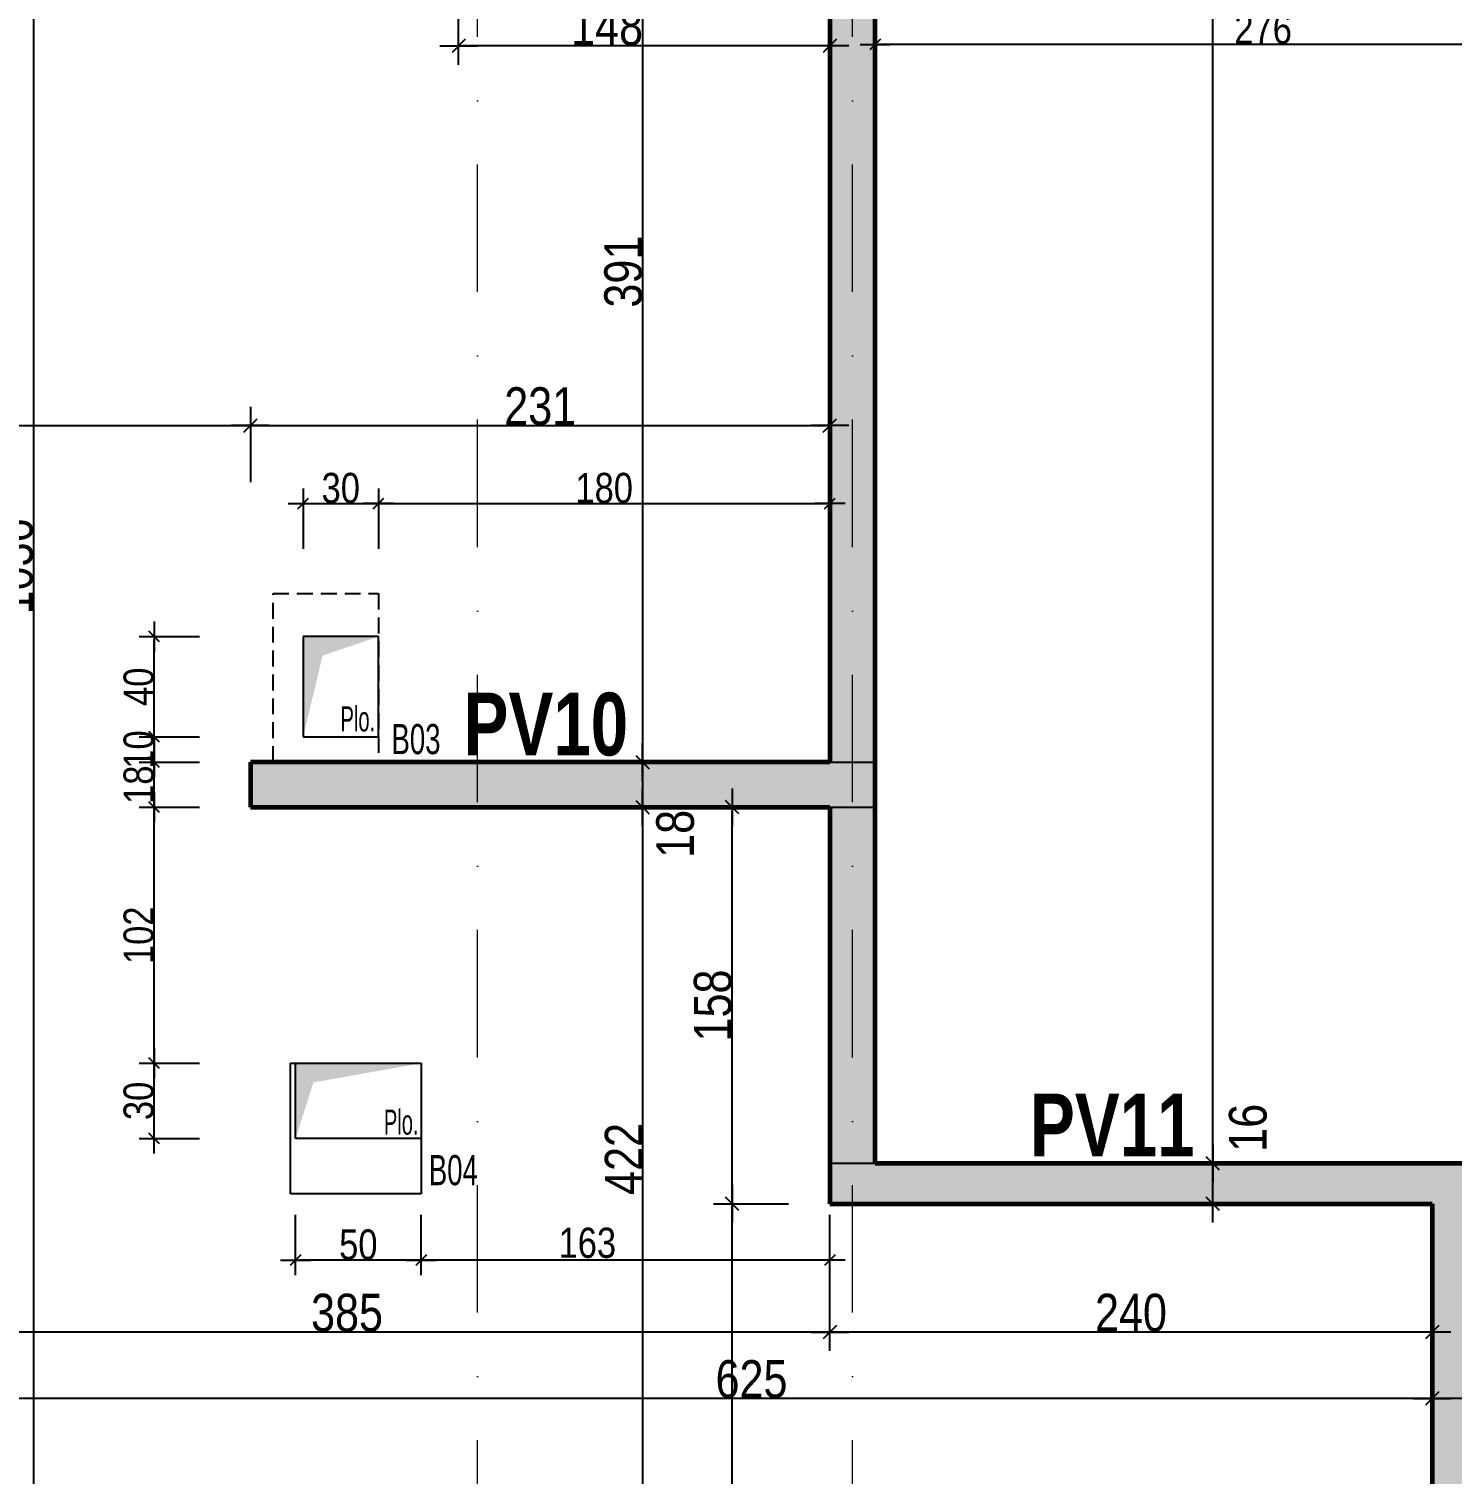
# Model space of a CAD drawing. Header units: millimetres. Extents: x 0 to 26881, y -27198 to -22998.
# Drawn here: x 20369 to 20936, y -26333 to -25757 of the extents above; entities that cross this region are included whole.
import ezdxf
from ezdxf.enums import TextEntityAlignment as Align

# ---------------------------------------------------------------- set-up
doc = ezdxf.new("R2010")
doc.units = ezdxf.units.MM
for name, pattern in [('CACHE', [9.525, 6.35, -3.175]), ('CACHEX2', [19.05, 12.7, -6.35]), ('TIRETPTX2', [50.8, 25.4, -12.7, 0, -12.7])]:
    doc.linetypes.add(name, pattern=pattern)
for name, color, linetype in [('01_cote_gen', 4, 'Continuous'), ('01_murs_sup', 2, 'CACHEX2'), ('01_poch_murs', 253, 'Continuous'), ('01_poch_poteaux', 250, 'Continuous'), ('01_resv', 32, 'Continuous'), ('01_texte', 230, 'Continuous'), ('AA_COTES', 2, 'Continuous')]:
    doc.layers.add(name, color=color, linetype=linetype)
doc.layers.add('01_murs_coup', color=5, linetype='Continuous', lineweight=60)
doc.layers.add('01_tram_axes', color=2, linetype='TIRETPTX2', lineweight=9)
doc.styles.add('impact', font='impact.ttf')
doc.styles.add('STYLE2', font='ARIALN.TTF')
doc.dimstyles.new('JB50', dxfattribs={"dimscale": 0.1, "dimtxt": 150, "dimasz": 15, "dimexe": 0.1, "dimexo": 0.1, "dimgap": 0.09, "dimtad": 1, "dimdec": 1, "dimdsep": 46, "dimtxsty": 'STYLE2', "dimblk1": 'BOND_G', "dimblk2": 'BOND_D', "dimsah": 1, "dimcen": 1.5, "dimdle": 0.01, "dimse1": 1, "dimse2": 1, "dimclrd": 4, "dimclre": 2, "dimclrt": 6, "dimazin": 2, "dimtfac": 2.333333, "dimtdec": 1, "dimtix": 1, "dimtmove": 2, "dimatfit": 3, "dimldrblk": 'BOND_G', "dimfxl": 1, "dimtolj": 1, "dimtzin": 0, "dimarcsym": 0})
doc.dimstyles.new('JB50res', dxfattribs={"dimscale": 0.1, "dimtxt": 120, "dimasz": 12, "dimexe": 0.1, "dimexo": 0.1, "dimgap": 0.09, "dimtad": 1, "dimdec": 1, "dimdsep": 46, "dimtxsty": 'STYLE2', "dimblk1": 'BOND_G', "dimblk2": 'BOND_D', "dimsah": 1, "dimcen": 1.5, "dimdle": 0.01, "dimse1": 1, "dimse2": 1, "dimclrd": 4, "dimclre": 2, "dimclrt": 6, "dimazin": 2, "dimtfac": 2.333333, "dimtdec": 1, "dimtix": 1, "dimtmove": 2, "dimatfit": 3, "dimldrblk": 'BOND_G', "dimfxl": 1, "dimtolj": 1, "dimtzin": 0, "dimarcsym": 0})

# ---------------------------------------------------------------- blocks, each defined once
blk = doc.blocks.new('BOND_G')
at = {"layer": 'AA_COTES', "color": 0}
for p, q in [((0, -5), (0, 15)), ((5, 0), (-5, 0)), ((1.77, 1.77), (-1.77, -1.77))]:
    blk.add_line(p, q, dxfattribs=at)
blk = doc.blocks.new('BOND_D')
at = {"layer": 'AA_COTES', "color": 0}
for p, q in [((0, 5), (0, -15)), ((5, 0), (-5, 0)), ((-1.77, -1.77), (1.77, 1.77))]:
    blk.add_line(p, q, dxfattribs=at)
blk = doc.blocks.new('*D3459')
at = {"layer": '01_cote_gen', "color": 4, "lineweight": -2, "ltscale": 0.1, "transparency": 16777216}
blk.add_line((19941.72, -25915.27), (20455.72, -25915.27), dxfattribs=at)
at = {"layer": 'Defpoints', "color": 0, "ltscale": 0.1, "transparency": 16777216}
for p in [(20457.22, -25915.27), (19940.22, -25953.89), (20457.22, -26049.4)]:
    blk.add_point(p, dxfattribs=at)
at = {"layer": '01_cote_gen', "color": 4, "lineweight": -2, "ltscale": 0.1, "transparency": 16777216, "xscale": 1.5, "yscale": 1.5, "zscale": 1.5, "rotation": 180}
blk.add_blockref('BOND_G', (19940.22, -25915.27), dxfattribs=at)
at = {"layer": '01_cote_gen', "color": 4, "lineweight": -2, "ltscale": 0.1, "transparency": 16777216, "xscale": 1.5, "yscale": 1.5, "zscale": 1.5}
blk.add_blockref('BOND_D', (20457.22, -25915.27), dxfattribs=at)
at = {"layer": '01_cote_gen', "color": 6, "ltscale": 0.1, "transparency": 16777216, "insert": (20198.72, -25907.61), "char_height": 15, "attachment_point": 5, "style": 'STYLE2'}
blk.add_mtext('\\A1;517', dxfattribs=at)
blk = doc.blocks.new('*D3460')
at = {"layer": '01_cote_gen', "color": 4, "lineweight": -2, "ltscale": 0.1, "transparency": 16777216}
blk.add_line((20458.72, -25915.27), (20686.72, -25915.27), dxfattribs=at)
at = {"layer": 'Defpoints', "color": 0, "ltscale": 0.1, "transparency": 16777216}
for p in [(20688.22, -25915.27), (20457.22, -25937.77), (20688.22, -25937.77)]:
    blk.add_point(p, dxfattribs=at)
at = {"layer": '01_cote_gen', "color": 4, "lineweight": -2, "ltscale": 0.1, "transparency": 16777216, "xscale": 1.5, "yscale": 1.5, "zscale": 1.5, "rotation": 180}
blk.add_blockref('BOND_G', (20457.22, -25915.27), dxfattribs=at)
at = {"layer": '01_cote_gen', "color": 4, "lineweight": -2, "ltscale": 0.1, "transparency": 16777216, "xscale": 1.5, "yscale": 1.5, "zscale": 1.5}
blk.add_blockref('BOND_D', (20688.22, -25915.27), dxfattribs=at)
at = {"layer": '01_cote_gen', "color": 6, "ltscale": 0.1, "transparency": 16777216, "insert": (20572.72, -25907.61), "char_height": 15, "attachment_point": 5, "style": 'STYLE2'}
blk.add_mtext('\\A1;231', dxfattribs=at)
blk = doc.blocks.new('*D3465')
at = {"layer": '01_cote_gen', "color": 4, "lineweight": -2, "ltscale": 0.1, "transparency": 16777216}
blk.add_line((20942.72, -26303.04), (20929.72, -26303.04), dxfattribs=at)
at = {"layer": 'Defpoints', "color": 0, "ltscale": 0.1, "transparency": 16777216}
for p in [(20928.22, -26238.09), (20944.22, -26238.09), (20928.22, -26303.04)]:
    blk.add_point(p, dxfattribs=at)
at = {"layer": '01_cote_gen', "color": 4, "lineweight": -2, "ltscale": 0.1, "transparency": 16777216, "xscale": 1.5, "yscale": 1.5, "zscale": 1.5, "rotation": 180}
blk.add_blockref('BOND_D', (20928.22, -26303.04), dxfattribs=at)
at = {"layer": '01_cote_gen', "color": 4, "lineweight": -2, "ltscale": 0.1, "transparency": 16777216, "xscale": 1.5, "yscale": 1.5, "zscale": 1.5}
blk.add_blockref('BOND_G', (20944.22, -26303.04), dxfattribs=at)
at = {"layer": '01_cote_gen', "color": 6, "ltscale": 0.1, "transparency": 16777216, "insert": (20954.78, -26314.39), "char_height": 15, "attachment_point": 5, "style": 'STYLE2'}
blk.add_mtext('\\A1;16', dxfattribs=at)
blk = doc.blocks.new('*D3466')
at = {"layer": '01_cote_gen', "color": 4, "lineweight": -2, "ltscale": 0.1, "transparency": 16777216}
blk.add_line((20926.72, -26303.04), (20304.72, -26303.04), dxfattribs=at)
at = {"layer": 'Defpoints', "color": 0, "ltscale": 0.1, "transparency": 16777216}
for p in [(20928.22, -26254.6), (20303.22, -26269.31), (20303.22, -26303.04)]:
    blk.add_point(p, dxfattribs=at)
at = {"layer": '01_cote_gen', "color": 4, "lineweight": -2, "ltscale": 0.1, "transparency": 16777216, "xscale": 1.5, "yscale": 1.5, "zscale": 1.5, "rotation": 180}
blk.add_blockref('BOND_D', (20303.22, -26303.04), dxfattribs=at)
at = {"layer": '01_cote_gen', "color": 4, "lineweight": -2, "ltscale": 0.1, "transparency": 16777216, "xscale": 1.5, "yscale": 1.5, "zscale": 1.5}
blk.add_blockref('BOND_G', (20928.22, -26303.04), dxfattribs=at)
at = {"layer": '01_cote_gen', "color": 6, "ltscale": 0.1, "transparency": 16777216, "insert": (20656.95, -26295.37), "char_height": 15, "attachment_point": 5, "style": 'STYLE2'}
blk.add_mtext('\\A1;625', dxfattribs=at)
blk = doc.blocks.new('*D3472')
at = {"layer": '01_cote_gen', "color": 4, "lineweight": -2, "ltscale": 0.1, "transparency": 16777216}
blk.add_line((20926.72, -26276.58), (20689.72, -26276.58), dxfattribs=at)
at = {"layer": 'Defpoints', "color": 0, "ltscale": 0.1, "transparency": 16777216}
for p in [(20688.22, -26225.41), (20928.22, -26243.42), (20688.22, -26276.58)]:
    blk.add_point(p, dxfattribs=at)
at = {"layer": '01_cote_gen', "color": 4, "lineweight": -2, "ltscale": 0.1, "transparency": 16777216, "xscale": 1.5, "yscale": 1.5, "zscale": 1.5, "rotation": 180}
blk.add_blockref('BOND_D', (20688.22, -26276.58), dxfattribs=at)
at = {"layer": '01_cote_gen', "color": 4, "lineweight": -2, "ltscale": 0.1, "transparency": 16777216, "xscale": 1.5, "yscale": 1.5, "zscale": 1.5}
blk.add_blockref('BOND_G', (20928.22, -26276.58), dxfattribs=at)
at = {"layer": '01_cote_gen', "color": 6, "ltscale": 0.1, "transparency": 16777216, "insert": (20808.22, -26268.91), "char_height": 15, "attachment_point": 5, "style": 'STYLE2'}
blk.add_mtext('\\A1;240', dxfattribs=at)
blk = doc.blocks.new('*D3473')
at = {"layer": '01_cote_gen', "color": 4, "lineweight": -2, "ltscale": 0.1, "transparency": 16777216}
blk.add_line((20686.72, -26276.58), (20304.72, -26276.58), dxfattribs=at)
at = {"layer": 'Defpoints', "color": 0, "ltscale": 0.1, "transparency": 16777216}
for p in [(20688.22, -26225.41), (20303.22, -26238.42), (20303.22, -26276.58)]:
    blk.add_point(p, dxfattribs=at)
at = {"layer": '01_cote_gen', "color": 4, "lineweight": -2, "ltscale": 0.1, "transparency": 16777216, "xscale": 1.5, "yscale": 1.5, "zscale": 1.5, "rotation": 180}
blk.add_blockref('BOND_D', (20303.22, -26276.58), dxfattribs=at)
at = {"layer": '01_cote_gen', "color": 4, "lineweight": -2, "ltscale": 0.1, "transparency": 16777216, "xscale": 1.5, "yscale": 1.5, "zscale": 1.5}
blk.add_blockref('BOND_G', (20688.22, -26276.58), dxfattribs=at)
at = {"layer": '01_cote_gen', "color": 6, "ltscale": 0.1, "transparency": 16777216, "insert": (20495.72, -26268.91), "char_height": 15, "attachment_point": 5, "style": 'STYLE2'}
blk.add_mtext('\\A1;385', dxfattribs=at)
blk = doc.blocks.new('*D3486')
at = {"layer": '01_cote_gen', "color": 4, "lineweight": -2, "ltscale": 0.1, "transparency": 16777216}
blk.add_line((20370.74, -25454.92), (20370.74, -26487.91), dxfattribs=at)
at = {"layer": 'Defpoints', "color": 0, "ltscale": 0.1, "transparency": 16777216}
for p in [(20368.85, -25453.42), (20370.74, -26489.41), (20393.76, -26489.41)]:
    blk.add_point(p, dxfattribs=at)
at = {"layer": '01_cote_gen', "color": 4, "lineweight": -2, "ltscale": 0.1, "transparency": 16777216, "xscale": 1.5, "yscale": 1.5, "zscale": 1.5}
for name, p, rotation in [('BOND_G', (20370.74, -25453.42), 90), ('BOND_D', (20370.74, -26489.41), 270)]:
    blk.add_blockref(name, p, dxfattribs=dict(at, rotation=rotation))
at = {"layer": '01_cote_gen', "color": 6, "ltscale": 0.1, "transparency": 16777216, "insert": (20363.07, -25971.42), "char_height": 15, "attachment_point": 5, "rotation": 90, "style": 'STYLE2'}
blk.add_mtext('\\A1;1036', dxfattribs=at)
blk = doc.blocks.new('*D3489')
at = {"layer": '01_cote_gen', "color": 4, "lineweight": -2, "ltscale": 0.1, "transparency": 16777216}
blk.add_line((20613.54, -25659.92), (20613.54, -26047.9), dxfattribs=at)
at = {"layer": 'Defpoints', "color": 0, "ltscale": 0.1, "transparency": 16777216}
for p in [(20643.82, -25658.42), (20613.54, -26049.4), (20627.73, -26049.4)]:
    blk.add_point(p, dxfattribs=at)
at = {"layer": '01_cote_gen', "color": 4, "lineweight": -2, "ltscale": 0.1, "transparency": 16777216, "xscale": 1.5, "yscale": 1.5, "zscale": 1.5}
for name, p, rotation in [('BOND_G', (20613.54, -25658.42), 90), ('BOND_D', (20613.54, -26049.4), 270)]:
    blk.add_blockref(name, p, dxfattribs=dict(at, rotation=rotation))
at = {"layer": '01_cote_gen', "color": 6, "ltscale": 0.1, "transparency": 16777216, "insert": (20605.87, -25853.91), "char_height": 15, "attachment_point": 5, "rotation": 90, "style": 'STYLE2'}
blk.add_mtext('\\A1;391', dxfattribs=at)
blk = doc.blocks.new('*D3490')
at = {"layer": '01_cote_gen', "color": 4, "lineweight": -2, "ltscale": 0.1, "transparency": 16777216}
blk.add_line((20613.54, -26050.9), (20613.54, -26065.9), dxfattribs=at)
at = {"layer": 'Defpoints', "color": 0, "ltscale": 0.1, "transparency": 16777216}
for p in [(20572.72, -26049.4), (20572.72, -26067.4), (20613.54, -26067.4)]:
    blk.add_point(p, dxfattribs=at)
at = {"layer": '01_cote_gen', "color": 4, "lineweight": -2, "ltscale": 0.1, "transparency": 16777216, "xscale": 1.5, "yscale": 1.5, "zscale": 1.5}
for name, p, rotation in [('BOND_G', (20613.54, -26049.4), 90), ('BOND_D', (20613.54, -26067.4), 270)]:
    blk.add_blockref(name, p, dxfattribs=dict(at, rotation=rotation))
at = {"layer": '01_cote_gen', "color": 6, "ltscale": 0.1, "transparency": 16777216, "insert": (20626.59, -26078), "char_height": 15, "attachment_point": 5, "rotation": 90, "style": 'STYLE2'}
blk.add_mtext('\\A1;18', dxfattribs=at)
blk = doc.blocks.new('*D3491')
at = {"layer": '01_cote_gen', "color": 4, "lineweight": -2, "ltscale": 0.1, "transparency": 16777216}
blk.add_line((20613.54, -26068.9), (20613.54, -26487.91), dxfattribs=at)
at = {"layer": 'Defpoints', "color": 0, "ltscale": 0.1, "transparency": 16777216}
for p in [(20591.04, -26067.4), (20613.54, -26489.41), (20615.72, -26489.41)]:
    blk.add_point(p, dxfattribs=at)
at = {"layer": '01_cote_gen', "color": 4, "lineweight": -2, "ltscale": 0.1, "transparency": 16777216, "xscale": 1.5, "yscale": 1.5, "zscale": 1.5}
for name, p, rotation in [('BOND_G', (20613.54, -26067.4), 90), ('BOND_D', (20613.54, -26489.41), 270)]:
    blk.add_blockref(name, p, dxfattribs=dict(at, rotation=rotation))
at = {"layer": '01_cote_gen', "color": 6, "ltscale": 0.1, "transparency": 16777216, "insert": (20606, -26207.57), "char_height": 15, "attachment_point": 5, "rotation": 90, "style": 'STYLE2'}
blk.add_mtext('\\A1;422', dxfattribs=at)
blk = doc.blocks.new('*D3492')
at = {"layer": '01_cote_gen', "color": 4, "lineweight": -2, "ltscale": 0.1, "transparency": 16777216}
blk.add_line((20649.24, -26487.91), (20649.24, -26226.91), dxfattribs=at)
at = {"layer": 'Defpoints', "color": 0, "ltscale": 0.1, "transparency": 16777216}
for p in [(20649.24, -26225.41), (20688.22, -26225.41), (20649.91, -26489.41)]:
    blk.add_point(p, dxfattribs=at)
at = {"layer": '01_cote_gen', "color": 4, "lineweight": -2, "ltscale": 0.1, "transparency": 16777216, "xscale": 1.5, "yscale": 1.5, "zscale": 1.5}
for name, p, rotation in [('BOND_D', (20649.24, -26225.41), 90), ('BOND_G', (20649.24, -26489.41), 270)]:
    blk.add_blockref(name, p, dxfattribs=dict(at, rotation=rotation))
at = {"layer": '01_cote_gen', "color": 6, "ltscale": 0.1, "transparency": 16777216, "insert": (20641.57, -26357.41), "char_height": 15, "attachment_point": 5, "rotation": 90, "style": 'STYLE2'}
blk.add_mtext('\\A1;264', dxfattribs=at)
blk = doc.blocks.new('*D3493')
at = {"layer": '01_cote_gen', "color": 4, "lineweight": -2, "ltscale": 0.1, "transparency": 16777216}
blk.add_line((20649.24, -26223.91), (20649.24, -26068.9), dxfattribs=at)
at = {"layer": 'Defpoints', "color": 0, "ltscale": 0.1, "transparency": 16777216}
for p in [(20649.24, -26067.4), (20659.94, -26067.4), (20671.74, -26225.41)]:
    blk.add_point(p, dxfattribs=at)
at = {"layer": '01_cote_gen', "color": 4, "lineweight": -2, "ltscale": 0.1, "transparency": 16777216, "xscale": 1.5, "yscale": 1.5, "zscale": 1.5}
for name, p, rotation in [('BOND_D', (20649.24, -26067.4), 90), ('BOND_G', (20649.24, -26225.41), 270)]:
    blk.add_blockref(name, p, dxfattribs=dict(at, rotation=rotation))
at = {"layer": '01_cote_gen', "color": 6, "ltscale": 0.1, "transparency": 16777216, "insert": (20641.57, -26146.41), "char_height": 15, "attachment_point": 5, "rotation": 90, "style": 'STYLE2'}
blk.add_mtext('\\A1;158', dxfattribs=at)
blk = doc.blocks.new('*D3507')
at = {"layer": '01_cote_gen', "color": 4, "lineweight": -2, "ltscale": 0.1, "transparency": 16777216}
blk.add_line((20840.83, -26207.91), (20840.83, -25175.89), dxfattribs=at)
at = {"layer": 'Defpoints', "color": 0, "ltscale": 0.1, "transparency": 16777216}
for p in [(20840.83, -25174.39), (20893.14, -25174.39), (20834.22, -26209.41)]:
    blk.add_point(p, dxfattribs=at)
at = {"layer": '01_cote_gen', "color": 4, "lineweight": -2, "ltscale": 0.1, "transparency": 16777216, "xscale": 1.5, "yscale": 1.5, "zscale": 1.5}
for name, p, rotation in [('BOND_D', (20840.83, -25174.39), 90), ('BOND_G', (20840.83, -26209.41), 270)]:
    blk.add_blockref(name, p, dxfattribs=dict(at, rotation=rotation))
at = {"layer": '01_cote_gen', "color": 6, "ltscale": 0.1, "transparency": 16777216, "insert": (20833.16, -25691.9), "char_height": 15, "attachment_point": 5, "rotation": 90, "style": 'STYLE2'}
blk.add_mtext('\\A1;1035', dxfattribs=at)
blk = doc.blocks.new('*D3508')
at = {"layer": '01_cote_gen', "color": 4, "lineweight": -2, "ltscale": 0.1, "transparency": 16777216}
blk.add_line((20840.83, -26223.91), (20840.83, -26210.91), dxfattribs=at)
at = {"layer": 'Defpoints', "color": 0, "ltscale": 0.1, "transparency": 16777216}
for p in [(20840.83, -26209.41), (20868.9, -26209.41), (20868.9, -26225.41)]:
    blk.add_point(p, dxfattribs=at)
at = {"layer": '01_cote_gen', "color": 4, "lineweight": -2, "ltscale": 0.1, "transparency": 16777216, "xscale": 1.5, "yscale": 1.5, "zscale": 1.5}
for name, p, rotation in [('BOND_D', (20840.83, -26209.41), 90), ('BOND_G', (20840.83, -26225.41), 270)]:
    blk.add_blockref(name, p, dxfattribs=dict(at, rotation=rotation))
at = {"layer": '01_cote_gen', "color": 6, "ltscale": 0.1, "transparency": 16777216, "insert": (20854.87, -26195.16), "char_height": 15, "attachment_point": 5, "rotation": 90, "style": 'STYLE2'}
blk.add_mtext('\\A1;16', dxfattribs=at)
blk = doc.blocks.new('*D3549')
at = {"layer": '01_cote_gen', "color": 4, "lineweight": -2, "ltscale": 0.1, "transparency": 16777216}
blk.add_line((20418.85, -26066.2), (20418.85, -26050.6), dxfattribs=at)
at = {"layer": 'Defpoints', "color": 0, "ltscale": 0.1, "transparency": 16777216}
for p in [(20418.85, -26049.4), (20436.85, -26049.4), (20436.85, -26067.4)]:
    blk.add_point(p, dxfattribs=at)
at = {"layer": '01_cote_gen', "color": 4, "lineweight": -2, "ltscale": 0.1, "transparency": 16777216, "xscale": 1.2, "yscale": 1.2, "zscale": 1.2}
for name, p, rotation in [('BOND_D', (20418.85, -26049.4), 90), ('BOND_G', (20418.85, -26067.4), 270)]:
    blk.add_blockref(name, p, dxfattribs=dict(at, rotation=rotation))
at = {"layer": '01_cote_gen', "color": 6, "ltscale": 0.1, "transparency": 16777216, "insert": (20412.72, -26058.4), "char_height": 12, "attachment_point": 5, "rotation": 90, "style": 'STYLE2'}
blk.add_mtext('\\A1;18', dxfattribs=at)
blk = doc.blocks.new('*D3550')
at = {"layer": '01_cote_gen', "color": 4, "lineweight": -2, "ltscale": 0.1, "transparency": 16777216}
blk.add_line((20686.72, -25763.93), (20541.72, -25763.93), dxfattribs=at)
at = {"layer": 'Defpoints', "color": 0, "ltscale": 0.1, "transparency": 16777216}
for p in [(20540.22, -25658.42), (20688.22, -25690.72), (20540.22, -25763.93)]:
    blk.add_point(p, dxfattribs=at)
at = {"layer": '01_cote_gen', "color": 4, "lineweight": -2, "ltscale": 0.1, "transparency": 16777216, "xscale": 1.5, "yscale": 1.5, "zscale": 1.5, "rotation": 180}
blk.add_blockref('BOND_D', (20540.22, -25763.93), dxfattribs=at)
at = {"layer": '01_cote_gen', "color": 4, "lineweight": -2, "ltscale": 0.1, "transparency": 16777216, "xscale": 1.5, "yscale": 1.5, "zscale": 1.5}
blk.add_blockref('BOND_G', (20688.22, -25763.93), dxfattribs=at)
at = {"layer": '01_cote_gen', "color": 6, "ltscale": 0.1, "transparency": 16777216, "insert": (20599.39, -25756.26), "char_height": 15, "attachment_point": 5, "style": 'STYLE2'}
blk.add_mtext('\\A1;148', dxfattribs=at)
blk = doc.blocks.new('*D3834')
at = {"layer": '01_cote_gen', "color": 4, "lineweight": -2, "ltscale": 0.1, "transparency": 16777216}
blk.add_line((20418.85, -26066.2), (20418.85, -26050.6), dxfattribs=at)
at = {"layer": 'Defpoints', "color": 0, "ltscale": 0.1, "transparency": 16777216}
for p in [(20418.85, -26049.4), (20436.85, -26049.4), (20436.85, -26067.4)]:
    blk.add_point(p, dxfattribs=at)
at = {"layer": '01_cote_gen', "color": 4, "lineweight": -2, "ltscale": 0.1, "transparency": 16777216, "xscale": 1.2, "yscale": 1.2, "zscale": 1.2}
for name, p, rotation in [('BOND_D', (20418.85, -26049.4), 90), ('BOND_G', (20418.85, -26067.4), 270)]:
    blk.add_blockref(name, p, dxfattribs=dict(at, rotation=rotation))
at = {"layer": '01_cote_gen', "color": 6, "ltscale": 0.1, "transparency": 16777216, "insert": (20412.72, -26058.4), "char_height": 12, "attachment_point": 5, "rotation": 90, "style": 'STYLE2'}
blk.add_mtext('\\A1;18', dxfattribs=at)
blk = doc.blocks.new('*D3870')
at = {"layer": '01_resv', "color": 4, "lineweight": -2, "ltscale": 0.1, "transparency": 16777216}
blk.add_line((20980.98, -25763.34), (20707.42, -25763.34), dxfattribs=at)
at = {"layer": 'Defpoints', "color": 0, "ltscale": 0.1, "transparency": 16777216}
for p in [(20982.18, -25720.26), (20706.22, -25728.95), (20706.22, -25763.34)]:
    blk.add_point(p, dxfattribs=at)
at = {"layer": '01_resv', "color": 4, "lineweight": -2, "ltscale": 0.1, "transparency": 16777216, "xscale": 1.2, "yscale": 1.2, "zscale": 1.2, "rotation": 180}
blk.add_blockref('BOND_D', (20706.22, -25763.34), dxfattribs=at)
at = {"layer": '01_resv', "color": 4, "lineweight": -2, "ltscale": 0.1, "transparency": 16777216, "xscale": 1.2, "yscale": 1.2, "zscale": 1.2}
blk.add_blockref('BOND_G', (20982.18, -25763.34), dxfattribs=at)
at = {"layer": '01_resv', "color": 6, "ltscale": 0.1, "transparency": 16777216, "insert": (20860.89, -25757.2), "char_height": 12, "attachment_point": 5, "style": 'STYLE2'}
blk.add_mtext('\\A1;276', dxfattribs=at)
blk = doc.blocks.new('*D3873')
at = {"layer": '01_resv', "color": 4, "lineweight": -2, "ltscale": 0.1, "transparency": 16777216}
blk.add_line((20418.85, -26038.18), (20418.85, -26000.58), dxfattribs=at)
at = {"layer": 'Defpoints', "color": 0, "ltscale": 0.1, "transparency": 16777216}
for p in [(20418.85, -25999.38), (20499.5, -25999.38), (20495.68, -26039.38)]:
    blk.add_point(p, dxfattribs=at)
at = {"layer": '01_resv', "color": 4, "lineweight": -2, "ltscale": 0.1, "transparency": 16777216, "xscale": 1.2, "yscale": 1.2, "zscale": 1.2}
for name, p, rotation in [('BOND_D', (20418.85, -25999.38), 90), ('BOND_G', (20418.85, -26039.38), 270)]:
    blk.add_blockref(name, p, dxfattribs=dict(at, rotation=rotation))
at = {"layer": '01_resv', "color": 6, "ltscale": 0.1, "transparency": 16777216, "insert": (20412.72, -26019.38), "char_height": 12, "attachment_point": 5, "rotation": 90, "style": 'STYLE2'}
blk.add_mtext('\\A1;40', dxfattribs=at)
blk = doc.blocks.new('*D3874')
at = {"layer": '01_resv', "color": 4, "lineweight": -2, "ltscale": 0.1, "transparency": 16777216}
for p, q in [((20418.85, -26038.18), (20418.85, -26036.98)), ((20418.85, -26039.38), (20418.85, -26049.4)), ((20418.85, -26050.6), (20418.85, -26051.8))]:
    blk.add_line(p, q, dxfattribs=at)
at = {"layer": 'Defpoints', "color": 0, "ltscale": 0.1, "transparency": 16777216}
for p in [(20486.13, -26039.38), (20418.85, -26049.4), (20486.13, -26049.4)]:
    blk.add_point(p, dxfattribs=at)
at = {"layer": '01_resv', "color": 4, "lineweight": -2, "ltscale": 0.1, "transparency": 16777216, "xscale": 1.2, "yscale": 1.2, "zscale": 1.2}
for name, p, rotation in [('BOND_G', (20418.85, -26039.38), 270), ('BOND_D', (20418.85, -26049.4), 90)]:
    blk.add_blockref(name, p, dxfattribs=dict(at, rotation=rotation))
at = {"layer": '01_resv', "color": 6, "ltscale": 0.1, "transparency": 16777216, "insert": (20412.72, -26044.39), "char_height": 12, "attachment_point": 5, "rotation": 90, "style": 'STYLE2'}
blk.add_mtext('\\A1;10', dxfattribs=at)
blk = doc.blocks.new('*D3875')
at = {"layer": '01_resv', "color": 4, "lineweight": -2, "ltscale": 0.1, "transparency": 16777216}
blk.add_line((20418.85, -26168.23), (20418.85, -26068.6), dxfattribs=at)
at = {"layer": 'Defpoints', "color": 0, "ltscale": 0.1, "transparency": 16777216}
for p in [(20418.85, -26067.4), (20473.23, -26067.4), (20473.23, -26169.43)]:
    blk.add_point(p, dxfattribs=at)
at = {"layer": '01_resv', "color": 4, "lineweight": -2, "ltscale": 0.1, "transparency": 16777216, "xscale": 1.2, "yscale": 1.2, "zscale": 1.2}
for name, p, rotation in [('BOND_D', (20418.85, -26067.4), 90), ('BOND_G', (20418.85, -26169.43), 270)]:
    blk.add_blockref(name, p, dxfattribs=dict(at, rotation=rotation))
at = {"layer": '01_resv', "color": 6, "ltscale": 0.1, "transparency": 16777216, "insert": (20412.72, -26118.42), "char_height": 12, "attachment_point": 5, "rotation": 90, "style": 'STYLE2'}
blk.add_mtext('\\A1;102', dxfattribs=at)
blk = doc.blocks.new('*D3876')
at = {"layer": '01_resv', "color": 4, "lineweight": -2, "ltscale": 0.1, "transparency": 16777216}
blk.add_line((20418.85, -26198.23), (20418.85, -26170.63), dxfattribs=at)
at = {"layer": 'Defpoints', "color": 0, "ltscale": 0.1, "transparency": 16777216}
for p in [(20418.85, -26169.43), (20500.23, -26169.43), (20500.23, -26199.43)]:
    blk.add_point(p, dxfattribs=at)
at = {"layer": '01_resv', "color": 4, "lineweight": -2, "ltscale": 0.1, "transparency": 16777216, "xscale": 1.2, "yscale": 1.2, "zscale": 1.2}
for name, p, rotation in [('BOND_D', (20418.85, -26169.43), 90), ('BOND_G', (20418.85, -26199.43), 270)]:
    blk.add_blockref(name, p, dxfattribs=dict(at, rotation=rotation))
at = {"layer": '01_resv', "color": 6, "ltscale": 0.1, "transparency": 16777216, "insert": (20412.72, -26184.43), "char_height": 12, "attachment_point": 5, "rotation": 90, "style": 'STYLE2'}
blk.add_mtext('\\A1;30', dxfattribs=at)
blk = doc.blocks.new('*D3877')
at = {"layer": '01_resv', "color": 4, "lineweight": -2, "ltscale": 0.1, "transparency": 16777216}
blk.add_line((20687.02, -26247.89), (20526.43, -26247.89), dxfattribs=at)
at = {"layer": 'Defpoints', "color": 0, "ltscale": 0.1, "transparency": 16777216}
for p in [(20525.23, -26195.43), (20525.23, -26247.89), (20688.22, -26254.08)]:
    blk.add_point(p, dxfattribs=at)
at = {"layer": '01_resv', "color": 4, "lineweight": -2, "ltscale": 0.1, "transparency": 16777216, "xscale": 1.2, "yscale": 1.2, "zscale": 1.2, "rotation": 180}
blk.add_blockref('BOND_D', (20525.23, -26247.89), dxfattribs=at)
at = {"layer": '01_resv', "color": 4, "lineweight": -2, "ltscale": 0.1, "transparency": 16777216, "xscale": 1.2, "yscale": 1.2, "zscale": 1.2}
blk.add_blockref('BOND_G', (20688.22, -26247.89), dxfattribs=at)
at = {"layer": '01_resv', "color": 6, "ltscale": 0.1, "transparency": 16777216, "insert": (20591.51, -26241.06), "char_height": 12, "attachment_point": 5, "style": 'STYLE2'}
blk.add_mtext('\\A1;163', dxfattribs=at)
blk = doc.blocks.new('*D3878')
at = {"layer": '01_resv', "color": 4, "lineweight": -2, "ltscale": 0.1, "transparency": 16777216}
blk.add_line((20524.03, -26247.89), (20476.43, -26247.89), dxfattribs=at)
at = {"layer": 'Defpoints', "color": 0, "ltscale": 0.1, "transparency": 16777216}
for p in [(20525.23, -26195.43), (20475.23, -26199.43), (20475.23, -26247.89)]:
    blk.add_point(p, dxfattribs=at)
at = {"layer": '01_resv', "color": 4, "lineweight": -2, "ltscale": 0.1, "transparency": 16777216, "xscale": 1.2, "yscale": 1.2, "zscale": 1.2, "rotation": 180}
blk.add_blockref('BOND_D', (20475.23, -26247.89), dxfattribs=at)
at = {"layer": '01_resv', "color": 4, "lineweight": -2, "ltscale": 0.1, "transparency": 16777216, "xscale": 1.2, "yscale": 1.2, "zscale": 1.2}
blk.add_blockref('BOND_G', (20525.23, -26247.89), dxfattribs=at)
at = {"layer": '01_resv', "color": 6, "ltscale": 0.1, "transparency": 16777216, "insert": (20500.23, -26241.75), "char_height": 12, "attachment_point": 5, "style": 'STYLE2'}
blk.add_mtext('\\A1;50', dxfattribs=at)
blk = doc.blocks.new('*D3829')
at = {"layer": '01_resv', "color": 4, "lineweight": -2, "ltscale": 0.1, "transparency": 16777216}
blk.add_line((20479.43, -25946.35), (20507.03, -25946.35), dxfattribs=at)
at = {"layer": 'Defpoints', "color": 0, "ltscale": 0.1, "transparency": 16777216}
for p in [(20508.23, -25946.35), (20478.23, -25999.38), (20508.23, -25999.38)]:
    blk.add_point(p, dxfattribs=at)
at = {"layer": '01_resv', "color": 4, "lineweight": -2, "ltscale": 0.1, "transparency": 16777216, "xscale": 1.2, "yscale": 1.2, "zscale": 1.2, "rotation": 180}
blk.add_blockref('BOND_G', (20478.23, -25946.35), dxfattribs=at)
at = {"layer": '01_resv', "color": 4, "lineweight": -2, "ltscale": 0.1, "transparency": 16777216, "xscale": 1.2, "yscale": 1.2, "zscale": 1.2}
blk.add_blockref('BOND_D', (20508.23, -25946.35), dxfattribs=at)
at = {"layer": '01_resv', "color": 6, "ltscale": 0.1, "transparency": 16777216, "insert": (20493.23, -25940.21), "char_height": 12, "attachment_point": 5, "style": 'STYLE2'}
blk.add_mtext('\\A1;30', dxfattribs=at)
blk = doc.blocks.new('*D3879')
at = {"layer": '01_resv', "color": 4, "lineweight": -2, "ltscale": 0.1, "transparency": 16777216}
blk.add_line((20509.43, -25946.35), (20687.02, -25946.35), dxfattribs=at)
at = {"layer": 'Defpoints', "color": 0, "ltscale": 0.1, "transparency": 16777216}
for p in [(20688.22, -25946.35), (20508.23, -25964.35), (20688.22, -25964.35)]:
    blk.add_point(p, dxfattribs=at)
at = {"layer": '01_resv', "color": 4, "lineweight": -2, "ltscale": 0.1, "transparency": 16777216, "xscale": 1.2, "yscale": 1.2, "zscale": 1.2, "rotation": 180}
blk.add_blockref('BOND_G', (20508.23, -25946.35), dxfattribs=at)
at = {"layer": '01_resv', "color": 4, "lineweight": -2, "ltscale": 0.1, "transparency": 16777216, "xscale": 1.2, "yscale": 1.2, "zscale": 1.2}
blk.add_blockref('BOND_D', (20688.22, -25946.35), dxfattribs=at)
at = {"layer": '01_resv', "color": 6, "ltscale": 0.1, "transparency": 16777216, "insert": (20598.23, -25940.21), "char_height": 12, "attachment_point": 5, "style": 'STYLE2'}
blk.add_mtext('\\A1;180', dxfattribs=at)

msp = doc.modelspace()

# ---------------------------------------------------------------- hatches: boundary and pattern name
at = {"layer": '01_murs_sup', "ltscale": 0.1}
h = msp.add_hatch(dxfattribs=at)
h.set_pattern_fill('DASH', color=256, scale=2.5, angle=135)
h.set_pattern_definition([(135, (-8664.7416, 5453.817), (-11.2253202, 9e-16), [7.9375, -7.9375])])
h.paths.add_polyline_path([(22349.22, -25063.41), (22333.22, -25063.41), (22333.22, -25164.41), (22206.22, -25164.41), (22206.22, -25180.41), (22349.22, -25180.41)])
h.paths.add_polyline_path([(21770.22, -25164.41), (21671.22, -25164.41), (21671.22, -25180.41), (21770.22, -25180.41)])
h.paths.add_polyline_path([(21308.22, -25319.41), (21292.22, -25319.41), (21292.22, -25563.41), (21308.22, -25563.41)])
h.paths.add_polyline_path([(21308.22, -25663.41), (21292.22, -25663.41), (21292.22, -25863.41), (21308.22, -25863.41)])
h.paths.add_polyline_path([(21308.22, -25963.41), (21292.22, -25963.41), (21292.22, -26209.41), (21262.22, -26209.41), (21262.22, -26225.41), (21308.22, -26225.41)])
h.paths.add_polyline_path([(20962.22, -26209.41), (20706.22, -26209.41), (20706.22, -25440.39), (20688.22, -25440.39), (20688.22, -25640.42), (20683.22, -25640.42), (20683.22, -25658.42), (20688.22, -25658.42), (20688.22, -26049.4), (20457.22, -26049.4), (20457.22, -26067.4), (20688.22, -26067.4), (20688.22, -26225.41), (20928.22, -26225.41), (20928.22, -26489.41), (20303.22, -26489.41), (20303.22, -26209.41), (20265.22, -26209.41), (20265.22, -26225.41), (20287.22, -26225.41), (20287.22, -26489.41), (20226.22, -26489.41), (20226.22, -26505.41), (21006.22, -26505.41), (21006.22, -26489.41), (20944.22, -26489.41), (20944.22, -26225.41), (20962.22, -26225.41)])
h.paths.add_polyline_path([(20558.22, -25149.41), (20540.22, -25149.41), (20540.25, -25435.42), (19940.25, -25435.42), (19940.22, -25373.41), (19924.22, -25373.41), (19924.22, -25664.41), (19940.22, -25664.41), (19940.25, -25453.42), (20540.25, -25453.42), (20540.22, -25658.42), (20581.22, -25658.42), (20581.22, -25640.42), (20558.22, -25640.42)])
h.paths.add_polyline_path([(19940.22, -24868.41), (19924.22, -24868.41), (19924.22, -25073.41), (19940.22, -25073.41)])
h.paths.add_polyline_path([(19940.22, -25764.41), (19924.22, -25764.41), (19924.22, -25969.41), (19940.22, -25969.41)])
h.paths.add_polyline_path([(19965.22, -26209.41), (19940.22, -26209.41), (19940.22, -26069.41), (19924.22, -26069.41), (19924.22, -26225.41), (19965.22, -26225.41)])
at = {"layer": '01_poch_murs', "ltscale": 0.1}
h = msp.add_hatch(color=256, dxfattribs=at)
h.dxf.hatch_style = 1
h.paths.add_polyline_path([(21308.22, -25319.41), (21292.22, -25319.41), (21292.22, -25563.41), (21308.22, -25563.41)])
h.paths.add_polyline_path([(21308.22, -25663.41), (21292.22, -25663.41), (21292.22, -25863.41), (21308.22, -25863.41)])
h.paths.add_polyline_path([(21308.22, -25963.41), (21292.22, -25963.41), (21292.22, -26209.41), (21262.22, -26209.41), (21262.22, -26225.41), (21308.22, -26225.41)])
h.paths.add_polyline_path([(20706.22, -25440.39), (20688.22, -25440.39), (20688.22, -25640.42), (20683.22, -25640.42), (20683.22, -25658.42), (20688.22, -25658.42), (20688.22, -26049.4), (20706.22, -26049.4)])
h.paths.add_polyline_path([(20706.22, -26067.4), (20688.22, -26067.4), (20688.22, -26209.41), (20706.22, -26209.41)])
at = {"layer": '01_poch_poteaux', "ltscale": 0.1}
h = msp.add_hatch(color=256, dxfattribs=at)
h.dxf.hatch_style = 1
h.paths.add_polyline_path([(20706.22, -26049.4), (20688.22, -26049.4), (20508.23, -26049.4), (20508.23, -26049.63), (20466.23, -26049.63), (20457.22, -26049.4), (20457.22, -26067.4), (20688.22, -26067.4), (20706.22, -26067.4)])
h = msp.add_hatch(color=256, dxfattribs=at)
h.dxf.hatch_style = 1
h.paths.add_polyline_path([(20962.22, -26209.41), (20706.22, -26209.41), (20688.22, -26209.41), (20688.22, -26225.41), (20928.22, -26225.41), (20928.22, -26489.41), (20673.22, -26489.41), (20673.22, -26505.41), (21006.22, -26505.41), (21006.22, -26489.41), (20944.22, -26489.41), (20944.22, -26225.41), (20962.22, -26225.41)])
h.paths.add_polyline_path([(20573.22, -26489.41), (20426.22, -26489.41), (20426.22, -26505.41), (20573.22, -26505.41)])

# ---------------------------------------------------------------- linework, layer by layer
at = {"layer": '01_murs_coup'}
for p, q in [((20706.22, -26209.41), (20706.22, -25440.39)), ((20688.22, -25658.42), (20688.22, -26049.4)), ((20457.22, -26049.4), (20457.22, -26067.4)), ((20688.22, -26049.4), (20457.22, -26049.4)), ((20457.22, -26067.4), (20688.22, -26067.4)), ((20688.22, -26067.4), (20688.22, -26225.41)), ((20962.22, -26209.41), (20706.22, -26209.41)), ((20688.22, -26225.41), (20928.22, -26225.41)), ((20928.22, -26225.41), (20928.22, -26489.41))]:
    msp.add_line(p, q, dxfattribs=at)
at = {"layer": '01_murs_sup', "ltscale": 2}
for p, q in [((20706.22, -26209.41), (20706.22, -25440.39)), ((20688.22, -25658.42), (20688.22, -26049.4)), ((20457.22, -26049.4), (20457.22, -26067.4)), ((20688.22, -26049.4), (20457.22, -26049.4)), ((20457.22, -26067.4), (20688.22, -26067.4)), ((20688.22, -26067.4), (20688.22, -26225.41)), ((20962.22, -26209.41), (20706.22, -26209.41)), ((20688.22, -26225.41), (20928.22, -26225.41)), ((20928.22, -26225.41), (20928.22, -26489.41))]:
    msp.add_line(p, q, dxfattribs=at)
at = {"layer": '01_poch_poteaux', "ltscale": 0.1}
for p, q in [((20688.22, -26049.4), (20706.22, -26049.4)), ((20688.22, -26067.4), (20706.22, -26067.4)), ((20706.22, -26209.41), (20688.22, -26209.41))]:
    msp.add_line(p, q, dxfattribs=at)
at = {"layer": '01_resv', "linetype": 'CACHE'}
for p, q in [((20466.23, -25982.2), (20508.23, -25982.2)), ((20466.23, -26049.4), (20466.23, -25982.2)), ((20508.23, -25982.2), (20508.23, -26049.4))]:
    msp.add_line(p, q, dxfattribs=at)
at = {"layer": '01_resv'}
for p, q in [((20508.23, -25999.38), (20478.23, -25999.38)), ((20478.23, -25999.38), (20478.23, -26039.38)), ((20508.23, -26039.38), (20508.23, -25999.38)), ((20478.23, -26039.38), (20508.23, -26039.38)), ((20508.23, -26049.63), (20466.23, -26049.63)), ((20473.23, -26169.43), (20525.23, -26169.43)), ((20473.23, -26221.43), (20473.23, -26169.43)), ((20475.23, -26169.43), (20525.23, -26169.43)), ((20475.23, -26199.43), (20475.23, -26169.43)), ((20525.23, -26169.43), (20525.23, -26221.43)), ((20525.23, -26169.43), (20525.23, -26199.43)), ((20525.23, -26199.43), (20475.23, -26199.43)), ((20525.23, -26221.43), (20473.23, -26221.43))]:
    msp.add_line(p, q, dxfattribs=at)
at = {"layer": '01_resv', "ltscale": 0.1}
for points in [[(20478.23, -26039.38), (20478.23, -25999.38), (20485.97, -26006.96)], [(20478.23, -25999.38), (20508.23, -25999.38), (20485.97, -26006.96)], [(20475.23, -26199.43), (20475.23, -26169.43), (20482.27, -26177.1)], [(20475.23, -26169.43), (20525.23, -26169.43), (20482.27, -26177.1)]]:
    msp.add_solid(points, dxfattribs=at)
at = {"layer": '01_tram_axes', "color": 253, "ltscale": 2}
for p, q in [((20547.73, -26573.88), (20547.91, -23114.83)), ((20697.22, -26573.88), (20697.22, -23114.83))]:
    msp.add_line(p, q, dxfattribs=at)

# ---------------------------------------------------------------- texts
at = {"layer": '01_texte', "style": 'impact'}
for s, p in [('PV10', (20574.98, -26054.23)), ('PV11', (20800.76, -26214.02))]:
    msp.add_text(s, height=25, dxfattribs=at).set_placement(p, align=Align.BOTTOM_CENTER)
at = {"layer": '01_texte', "style": 'STYLE2'}
for s, height, width, p in [('Plo.', 10, 0.7, (20493.12, -26037.18)), ('B03', 12, 0.8, (20513.43, -26046.22)), ('Plo.', 10, 0.7, (20510.41, -26197.88)), ('B04', 12, 0.8, (20528.32, -26218.02))]:
    msp.add_text(s, height=height, dxfattribs=dict(at, width=width)).set_placement(p)

# ---------------------------------------------------------------- dimensions: what is measured, and where the dimension line sits
at = {"layer": '01_cote_gen', "ltscale": 0.1}
for base, p1, p2, dimstyle, picture, middle in [((20840.83, -25174.39), (20834.22, -26209.41), (20893.14, -25174.39), 'JB50', '*D3507', (20833.16, -25691.9)), ((20370.74, -26489.41), (20368.85, -25453.42), (20393.76, -26489.41), 'JB50', '*D3486', (20363.07, -25971.42)), ((20613.54, -26049.4), (20643.82, -25658.42), (20627.73, -26049.4), 'JB50', '*D3489', (20605.87, -25853.91)), ((20418.85, -26049.4), (20436.85, -26067.4), (20436.85, -26049.4), 'JB50res', '*D3549', (20412.72, -26058.4)), ((20418.85, -26049.4), (20436.85, -26067.4), (20436.85, -26049.4), 'JB50res', '*D3834', (20412.72, -26058.4)), ((20649.24, -26067.4), (20671.74, -26225.41), (20659.94, -26067.4), 'JB50', '*D3493', (20641.57, -26146.41)), ((20649.24, -26225.41), (20649.91, -26489.41), (20688.22, -26225.41), 'JB50', '*D3492', (20641.57, -26357.41))]:
    dim = msp.add_linear_dim(base=base, p1=p1, p2=p2, angle=90, dimstyle=dimstyle, dxfattribs=at)
    dim.commit()
    dim.dimension.update_dxf_attribs({"geometry": picture, "text_midpoint": middle})
for base, p1, p2, picture, middle in [((20540.22, -25763.93), (20688.22, -25690.72), (20540.22, -25658.42), '*D3550', (20599.39, -25756.26)), ((20928.22, -26303.04), (20944.22, -26238.09), (20928.22, -26238.09), '*D3465', (20954.78, -26314.39)), ((20303.22, -26303.04), (20928.22, -26254.6), (20303.22, -26269.31), '*D3466', (20656.95, -26295.37))]:
    dim = msp.add_linear_dim(base=base, p1=p1, p2=p2, dimstyle='JB50', dxfattribs=at)
    dim.commit()
    dim.dimension.update_dxf_attribs({"geometry": picture, "text_midpoint": middle, "dimtype": 160})
for base, p1, p2, picture, middle in [((20457.22, -25915.27), (19940.22, -25953.89), (20457.22, -26049.4), '*D3459', (20198.72, -25907.61)), ((20688.22, -25915.27), (20457.22, -25937.77), (20688.22, -25937.77), '*D3460', (20572.72, -25907.61)), ((20303.22, -26276.58), (20688.22, -26225.41), (20303.22, -26238.42), '*D3473', (20495.72, -26268.91)), ((20688.22, -26276.58), (20928.22, -26243.42), (20688.22, -26225.41), '*D3472', (20808.22, -26268.91))]:
    dim = msp.add_linear_dim(base=base, p1=p1, p2=p2, dimstyle='JB50', dxfattribs=at)
    dim.commit()
    dim.dimension.update_dxf_attribs({"geometry": picture, "text_midpoint": middle})
for base, p1, p2, picture, middle in [((20613.54, -26067.4), (20572.72, -26049.4), (20572.72, -26067.4), '*D3490', (20626.59, -26078)), ((20613.54, -26489.41), (20591.04, -26067.4), (20615.72, -26489.41), '*D3491', (20606, -26207.57)), ((20840.83, -26209.41), (20868.9, -26225.41), (20868.9, -26209.41), '*D3508', (20854.87, -26195.16))]:
    dim = msp.add_linear_dim(base=base, p1=p1, p2=p2, angle=90, dimstyle='JB50', dxfattribs=at)
    dim.commit()
    dim.dimension.update_dxf_attribs({"geometry": picture, "text_midpoint": middle, "dimtype": 160})
at = {"layer": '01_resv', "ltscale": 0.1}
for base, p1, p2, picture, middle in [((20706.22, -25763.34), (20982.18, -25720.26), (20706.22, -25728.95), '*D3870', (20860.89, -25757.2)), ((20525.23, -26247.89), (20688.22, -26254.08), (20525.23, -26195.43), '*D3877', (20591.51, -26241.06))]:
    dim = msp.add_linear_dim(base=base, p1=p1, p2=p2, dimstyle='JB50res', dxfattribs=at)
    dim.commit()
    dim.dimension.update_dxf_attribs({"geometry": picture, "text_midpoint": middle, "dimtype": 160})
for base, p1, p2, picture, middle in [((20508.23, -25946.35), (20478.23, -25999.38), (20508.23, -25999.38), '*D3829', (20493.23, -25940.21)), ((20688.22, -25946.35), (20508.23, -25964.35), (20688.22, -25964.35), '*D3879', (20598.23, -25940.21)), ((20475.23, -26247.89), (20525.23, -26195.43), (20475.23, -26199.43), '*D3878', (20500.23, -26241.75))]:
    dim = msp.add_linear_dim(base=base, p1=p1, p2=p2, dimstyle='JB50res', dxfattribs=at)
    dim.commit()
    dim.dimension.update_dxf_attribs({"geometry": picture, "text_midpoint": middle})
for base, p1, p2, picture, middle in [((20418.85, -25999.38), (20495.68, -26039.38), (20499.5, -25999.38), '*D3873', (20412.72, -26019.38)), ((20418.85, -26049.4), (20486.13, -26039.38), (20486.13, -26049.4), '*D3874', (20412.72, -26044.39)), ((20418.85, -26067.4), (20473.23, -26169.43), (20473.23, -26067.4), '*D3875', (20412.72, -26118.42)), ((20418.85, -26169.43), (20500.23, -26199.43), (20500.23, -26169.43), '*D3876', (20412.72, -26184.43))]:
    dim = msp.add_linear_dim(base=base, p1=p1, p2=p2, angle=90, dimstyle='JB50res', dxfattribs=at)
    dim.commit()
    dim.dimension.update_dxf_attribs({"geometry": picture, "text_midpoint": middle})

doc.saveas('drawing.dxf')
